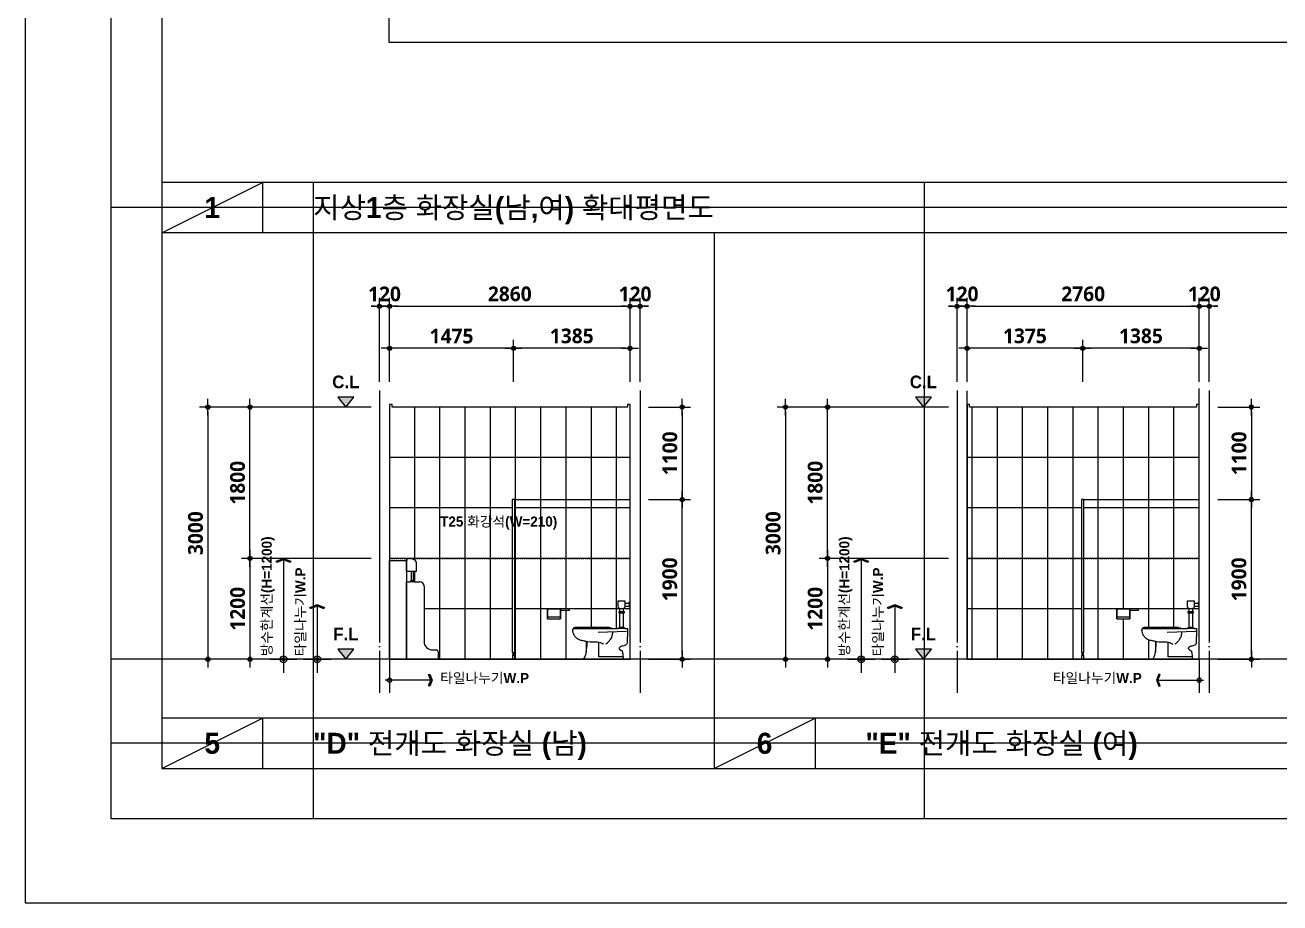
# Model space of a CAD drawing. Header units: millimetres. Extents: x 0 to 336000, y 0 to 30768.
# Drawn here: x 126000 to 140923, y 0 to 10447 of the extents above; entities that cross this region are included whole.
import ezdxf
from ezdxf.enums import TextEntityAlignment as Align

# ---------------------------------------------------------------- set-up
doc = ezdxf.new("R2010")
doc.units = ezdxf.units.MM
doc.header["$LTSCALE"] = 50
doc.linetypes.add('CEN', pattern=[62, 60, -1, 0, -1])
doc.linetypes.add('HID', pattern=[0.5, 0.25, -0.25])
doc.layers.get('Defpoints').update_dxf_attribs({"color": 153})
for name, color, linetype in [('A-ANNO-GRA1', 7, 'Continuous'), ('A-ANNO-LEAD', 4, 'Continuous'), ('A-ANNO-SYMB', 7, 'Continuous'), ('A-ANNO-TEXT1', 7, 'Continuous'), ('A-CEN', 1, 'CEN'), ('A-FLOR-TOIL-ELE2', 4, 'Continuous'), ('A-FLOR-TOIL-TILE', 8, 'Continuous'), ('A-ST-AXIS-DIM', 7, 'Continuous'), ('A-WALL-MASN', 3, 'Continuous'), ('CEN', 1, 'Continuous'), ('DIM', 7, 'Continuous'), ('ELE2', 3, 'Continuous'), ('HID', 7, 'HID')]:
    doc.layers.add(name, color=color, linetype=linetype)
doc.layers.add('G(그리드1)', color=185, linetype='Continuous', plot=False)
doc.layers.add('G(그리드2)', color=235, linetype='Continuous', plot=False)
doc.styles.add('2020음성 1차', font='나눔고딕Bold.ttf')
doc.styles.add('SH_진천_나눔', font='')
doc.styles.get('SH_진천_나눔').set_extended_font_data('NanumGothic', bold=True)
doc.dimstyles.new('SHP 50', dxfattribs={"dimscale": 50, "dimtxt": 3.5, "dimasz": 1, "dimexe": 2, "dimexo": 2, "dimgap": 1, "dimtad": 1, "dimdec": 0, "dimzin": 0, "dimdsep": 46, "dimtxsty": 'SH_진천_나눔', "dimblk": 'DIMDOT', "dimcen": 0.09, "dimclrd": 256, "dimclre": 256, "dimclrt": 3, "dimadec": 0, "dimazin": 1, "dimtfac": 1, "dimtdec": 0, "dimtix": 1, "dimtmove": 2, "dimatfit": 0, "dimldrblk": 'DIMDOT', "dimfxl": 1, "dimtolj": 1, "dimtzin": 0, "dimlwd": -1, "dimlwe": -1, "dimarcsym": 0})

# ---------------------------------------------------------------- blocks, each defined once
blk = doc.blocks.new('DIMDOT')
at = {"color": 0}
blk.add_line((-2, 0), (2, 0), dxfattribs=at)
for radius in [0.5, 0.25]:
    blk.add_circle((0, 0), radius, dxfattribs=at)
blk = doc.blocks.new('*D21590')
at = {"layer": 'A-ST-AXIS-DIM'}
for p, q in [((130214, 6200), (130214, 7200)), ((130334, 6200), (130334, 7200)), ((130164, 7100), (130114, 7100)), ((130334, 7100), (130214, 7100)), ((130384, 7100), (130434, 7100))]:
    blk.add_line(p, q, dxfattribs=at)
at = {"layer": 'Defpoints', "color": 0}
for p in [(130214, 7100), (130214, 6100), (130334, 6100)]:
    blk.add_point(p, dxfattribs=at)
at = {"layer": 'A-ST-AXIS-DIM', "linetype": 'ByBlock', "xscale": 50, "yscale": 50, "zscale": 50}
blk.add_blockref('DIMDOT', (130214, 7100), dxfattribs=at)
at = {"layer": 'A-ST-AXIS-DIM', "linetype": 'ByBlock', "xscale": 50, "yscale": 50, "zscale": 50, "rotation": 180}
blk.add_blockref('DIMDOT', (130334, 7100), dxfattribs=at)
at = {"layer": 'A-ST-AXIS-DIM', "color": 3, "insert": (130274, 7246), "char_height": 175, "attachment_point": 5, "style": 'SH_진천_나눔'}
blk.add_mtext('\\A1;120', dxfattribs=at)
blk = doc.blocks.new('*D21591')
at = {"layer": 'A-ST-AXIS-DIM'}
for p, q in [((130334, 6200), (130334, 7200)), ((133194, 6200), (133194, 7200)), ((130384, 7100), (133144, 7100))]:
    blk.add_line(p, q, dxfattribs=at)
at = {"layer": 'Defpoints', "color": 0}
for p in [(133194, 7100), (130334, 6100), (133194, 6100)]:
    blk.add_point(p, dxfattribs=at)
at = {"layer": 'A-ST-AXIS-DIM', "linetype": 'ByBlock', "xscale": 50, "yscale": 50, "zscale": 50, "rotation": 180}
blk.add_blockref('DIMDOT', (130334, 7100), dxfattribs=at)
at = {"layer": 'A-ST-AXIS-DIM', "linetype": 'ByBlock', "xscale": 50, "yscale": 50, "zscale": 50}
blk.add_blockref('DIMDOT', (133194, 7100), dxfattribs=at)
at = {"layer": 'A-ST-AXIS-DIM', "color": 3, "insert": (131764, 7247), "char_height": 175, "attachment_point": 5, "style": 'SH_진천_나눔'}
blk.add_mtext('\\A1;2860', dxfattribs=at)
blk = doc.blocks.new('*D21592')
at = {"layer": 'A-ST-AXIS-DIM'}
for p, q in [((133194, 6200), (133194, 7200)), ((133314, 6200), (133314, 7200)), ((133144, 7100), (133094, 7100)), ((133194, 7100), (133314, 7100)), ((133364, 7100), (133414, 7100))]:
    blk.add_line(p, q, dxfattribs=at)
at = {"layer": 'Defpoints', "color": 0}
for p in [(133314, 7100), (133194, 6100), (133314, 6100)]:
    blk.add_point(p, dxfattribs=at)
at = {"layer": 'A-ST-AXIS-DIM', "linetype": 'ByBlock', "xscale": 50, "yscale": 50, "zscale": 50}
blk.add_blockref('DIMDOT', (133194, 7100), dxfattribs=at)
at = {"layer": 'A-ST-AXIS-DIM', "linetype": 'ByBlock', "xscale": 50, "yscale": 50, "zscale": 50, "rotation": 180}
blk.add_blockref('DIMDOT', (133314, 7100), dxfattribs=at)
at = {"layer": 'A-ST-AXIS-DIM', "color": 3, "insert": (133254, 7246), "char_height": 175, "attachment_point": 5, "style": 'SH_진천_나눔'}
blk.add_mtext('\\A1;120', dxfattribs=at)
blk = doc.blocks.new('*D21593')
at = {"layer": 'A-ST-AXIS-DIM'}
for p, q in [((130114, 5900), (128074, 5900)), ((128174, 5850), (128174, 2950)), ((130114, 2900), (128074, 2900))]:
    blk.add_line(p, q, dxfattribs=at)
at = {"layer": 'Defpoints', "color": 0}
for p in [(130214, 5900), (128174, 2900), (130214, 2900)]:
    blk.add_point(p, dxfattribs=at)
at = {"layer": 'A-ST-AXIS-DIM', "linetype": 'ByBlock', "xscale": 50, "yscale": 50, "zscale": 50}
for p, rotation in [((128174, 5900), 90), ((128174, 2900), 270)]:
    blk.add_blockref('DIMDOT', p, dxfattribs=dict(at, rotation=rotation))
at = {"layer": 'A-ST-AXIS-DIM', "color": 3, "insert": (128027, 4400), "char_height": 175, "attachment_point": 5, "rotation": 90, "style": 'SH_진천_나눔'}
blk.add_mtext('\\A1;3000', dxfattribs=at)
blk = doc.blocks.new('*D21594')
at = {"layer": 'A-ST-AXIS-DIM'}
for p, q in [((130114, 5900), (128574, 5900)), ((128674, 4150), (128674, 5850)), ((130114, 4100), (128574, 4100))]:
    blk.add_line(p, q, dxfattribs=at)
at = {"layer": 'Defpoints', "color": 0}
for p in [(128674, 5900), (130214, 5900), (130214, 4100)]:
    blk.add_point(p, dxfattribs=at)
at = {"layer": 'A-ST-AXIS-DIM', "linetype": 'ByBlock', "xscale": 50, "yscale": 50, "zscale": 50}
for p, rotation in [((128674, 5900), 90), ((128674, 4100), 270)]:
    blk.add_blockref('DIMDOT', p, dxfattribs=dict(at, rotation=rotation))
at = {"layer": 'A-ST-AXIS-DIM', "color": 3, "insert": (128527, 5000), "char_height": 175, "attachment_point": 5, "rotation": 90, "style": 'SH_진천_나눔'}
blk.add_mtext('\\A1;1800', dxfattribs=at)
blk = doc.blocks.new('*D21595')
at = {"layer": 'A-ST-AXIS-DIM'}
for p, q in [((130114, 4100), (128574, 4100)), ((128674, 4050), (128674, 2950)), ((130114, 2900), (128574, 2900))]:
    blk.add_line(p, q, dxfattribs=at)
at = {"layer": 'Defpoints', "color": 0}
for p in [(130214, 4100), (128674, 2900), (130214, 2900)]:
    blk.add_point(p, dxfattribs=at)
at = {"layer": 'A-ST-AXIS-DIM', "linetype": 'ByBlock', "xscale": 50, "yscale": 50, "zscale": 50}
for p, rotation in [((128674, 4100), 90), ((128674, 2900), 270)]:
    blk.add_blockref('DIMDOT', p, dxfattribs=dict(at, rotation=rotation))
at = {"layer": 'A-ST-AXIS-DIM', "color": 3, "insert": (128528, 3500), "char_height": 175, "attachment_point": 5, "rotation": 90, "style": 'SH_진천_나눔'}
blk.add_mtext('\\A1;1200', dxfattribs=at)
blk = doc.blocks.new('*D21596')
at = {"layer": 'A-ST-AXIS-DIM'}
for p, q in [((133414, 4800), (133914, 4800)), ((133814, 2950), (133814, 4750)), ((133414, 2900), (133914, 2900))]:
    blk.add_line(p, q, dxfattribs=at)
at = {"layer": 'Defpoints', "color": 0}
for p in [(133314, 4800), (133814, 4800), (133314, 2900)]:
    blk.add_point(p, dxfattribs=at)
at = {"layer": 'A-ST-AXIS-DIM', "linetype": 'ByBlock', "xscale": 50, "yscale": 50, "zscale": 50}
for p, rotation in [((133814, 4800), 90), ((133814, 2900), 270)]:
    blk.add_blockref('DIMDOT', p, dxfattribs=dict(at, rotation=rotation))
at = {"layer": 'A-ST-AXIS-DIM', "color": 3, "insert": (133667, 3850), "char_height": 175, "attachment_point": 5, "rotation": 90, "style": 'SH_진천_나눔'}
blk.add_mtext('\\A1;1900', dxfattribs=at)
blk = doc.blocks.new('*D21597')
at = {"layer": 'A-ST-AXIS-DIM'}
for p, q in [((133414, 5900), (133914, 5900)), ((133814, 5850), (133814, 4850)), ((133414, 4800), (133914, 4800))]:
    blk.add_line(p, q, dxfattribs=at)
at = {"layer": 'Defpoints', "color": 0}
for p in [(133314, 5900), (133314, 4800), (133814, 4800)]:
    blk.add_point(p, dxfattribs=at)
at = {"layer": 'A-ST-AXIS-DIM', "linetype": 'ByBlock', "xscale": 50, "yscale": 50, "zscale": 50}
for p, rotation in [((133814, 5900), 90), ((133814, 4800), 270)]:
    blk.add_blockref('DIMDOT', p, dxfattribs=dict(at, rotation=rotation))
at = {"layer": 'A-ST-AXIS-DIM', "color": 3, "insert": (133668, 5350), "char_height": 175, "attachment_point": 5, "rotation": 90, "style": 'SH_진천_나눔'}
blk.add_mtext('\\A1;1100', dxfattribs=at)
blk = doc.blocks.new('*D21598')
at = {"layer": 'A-ST-AXIS-DIM'}
for p, q in [((130334, 6200), (130334, 6700)), ((131759, 6600), (130384, 6600)), ((131809, 6200), (131809, 6700))]:
    blk.add_line(p, q, dxfattribs=at)
at = {"layer": 'Defpoints', "color": 0}
for p in [(130334, 6600), (130334, 6100), (131809, 6100)]:
    blk.add_point(p, dxfattribs=at)
at = {"layer": 'A-ST-AXIS-DIM', "linetype": 'ByBlock', "xscale": 50, "yscale": 50, "zscale": 50, "rotation": 180}
blk.add_blockref('DIMDOT', (130334, 6600), dxfattribs=at)
at = {"layer": 'A-ST-AXIS-DIM', "linetype": 'ByBlock', "xscale": 50, "yscale": 50, "zscale": 50}
blk.add_blockref('DIMDOT', (131809, 6600), dxfattribs=at)
at = {"layer": 'A-ST-AXIS-DIM', "color": 3, "insert": (131071, 6745), "char_height": 175, "attachment_point": 5, "style": 'SH_진천_나눔'}
blk.add_mtext('\\A1;1475', dxfattribs=at)
blk = doc.blocks.new('ARROWX')
blk.add_lwpolyline([(-0.2, -0.5), (-0.293, -0.463), (-0.108, 0), (-0.293, 0.463), (-0.2, 0.5), (0, 0)], close=True)
for points in [[(-0.2, 0.5), (-0.293, 0.463), (0, 0), (-0.108, 0)], [(0, 0), (-0.108, 0), (-0.2, -0.5), (-0.293, -0.463)]]:
    blk.add_solid(points)
blk = doc.blocks.new('Z_DOT')
at = {"layer": 'DIM', "color": 0}
for p, q in [((0, -3), (0, 3)), ((-3, 0), (3, 0))]:
    blk.add_line(p, q, dxfattribs=at)
for radius in [0.75, 0.375]:
    blk.add_circle((0, 0), radius, dxfattribs=at)
blk = doc.blocks.new('*D21599')
at = {"layer": 'A-ST-AXIS-DIM'}
for p, q in [((131809, 6200), (131809, 6700)), ((133144, 6600), (131859, 6600)), ((133194, 6200), (133194, 6700))]:
    blk.add_line(p, q, dxfattribs=at)
at = {"layer": 'Defpoints', "color": 0}
for p in [(131809, 6600), (131809, 6100), (133194, 6100)]:
    blk.add_point(p, dxfattribs=at)
at = {"layer": 'A-ST-AXIS-DIM', "linetype": 'ByBlock', "xscale": 50, "yscale": 50, "zscale": 50, "rotation": 180}
blk.add_blockref('DIMDOT', (131809, 6600), dxfattribs=at)
at = {"layer": 'A-ST-AXIS-DIM', "linetype": 'ByBlock', "xscale": 50, "yscale": 50, "zscale": 50}
blk.add_blockref('DIMDOT', (133194, 6600), dxfattribs=at)
at = {"layer": 'A-ST-AXIS-DIM', "color": 3, "insert": (132501, 6747), "char_height": 175, "attachment_point": 5, "style": 'SH_진천_나눔'}
blk.add_mtext('\\A1;1385', dxfattribs=at)
blk = doc.blocks.new('_CIDOTB')
at = {"color": 0, "linetype": 'ByBlock'}
blk.add_line((2, 0), (-1, 0), dxfattribs=at)
blk.add_circle((0, 0), 0.5, dxfattribs=at)
blk = doc.blocks.new('*D21612')
at = {"layer": 'A-ST-AXIS-DIM'}
for p, q in [((137083, 6200), (137083, 7200)), ((137203, 6200), (137203, 7200)), ((137033, 7100), (136983, 7100)), ((137203, 7100), (137083, 7100)), ((137253, 7100), (137303, 7100))]:
    blk.add_line(p, q, dxfattribs=at)
at = {"layer": 'Defpoints', "color": 0}
for p in [(137083, 7100), (137083, 6100), (137203, 6100)]:
    blk.add_point(p, dxfattribs=at)
at = {"layer": 'A-ST-AXIS-DIM', "linetype": 'ByBlock', "xscale": 50, "yscale": 50, "zscale": 50}
blk.add_blockref('DIMDOT', (137083, 7100), dxfattribs=at)
at = {"layer": 'A-ST-AXIS-DIM', "linetype": 'ByBlock', "xscale": 50, "yscale": 50, "zscale": 50, "rotation": 180}
blk.add_blockref('DIMDOT', (137203, 7100), dxfattribs=at)
at = {"layer": 'A-ST-AXIS-DIM', "color": 3, "insert": (137143, 7246), "char_height": 175, "attachment_point": 5, "style": 'SH_진천_나눔'}
blk.add_mtext('\\A1;120', dxfattribs=at)
blk = doc.blocks.new('*D21613')
at = {"layer": 'A-ST-AXIS-DIM'}
for p, q in [((137203, 6200), (137203, 7200)), ((139963, 6200), (139963, 7200)), ((137253, 7100), (139913, 7100))]:
    blk.add_line(p, q, dxfattribs=at)
at = {"layer": 'Defpoints', "color": 0}
for p in [(139963, 7100), (137203, 6100), (139963, 6100)]:
    blk.add_point(p, dxfattribs=at)
at = {"layer": 'A-ST-AXIS-DIM', "linetype": 'ByBlock', "xscale": 50, "yscale": 50, "zscale": 50, "rotation": 180}
blk.add_blockref('DIMDOT', (137203, 7100), dxfattribs=at)
at = {"layer": 'A-ST-AXIS-DIM', "linetype": 'ByBlock', "xscale": 50, "yscale": 50, "zscale": 50}
blk.add_blockref('DIMDOT', (139963, 7100), dxfattribs=at)
at = {"layer": 'A-ST-AXIS-DIM', "color": 3, "insert": (138583, 7247), "char_height": 175, "attachment_point": 5, "style": 'SH_진천_나눔'}
blk.add_mtext('\\A1;2760', dxfattribs=at)
blk = doc.blocks.new('*D21614')
at = {"layer": 'A-ST-AXIS-DIM'}
for p, q in [((139963, 6200), (139963, 7200)), ((140083, 6200), (140083, 7200)), ((139913, 7100), (139863, 7100)), ((139963, 7100), (140083, 7100)), ((140133, 7100), (140183, 7100))]:
    blk.add_line(p, q, dxfattribs=at)
at = {"layer": 'Defpoints', "color": 0}
for p in [(140083, 7100), (139963, 6100), (140083, 6100)]:
    blk.add_point(p, dxfattribs=at)
at = {"layer": 'A-ST-AXIS-DIM', "linetype": 'ByBlock', "xscale": 50, "yscale": 50, "zscale": 50}
blk.add_blockref('DIMDOT', (139963, 7100), dxfattribs=at)
at = {"layer": 'A-ST-AXIS-DIM', "linetype": 'ByBlock', "xscale": 50, "yscale": 50, "zscale": 50, "rotation": 180}
blk.add_blockref('DIMDOT', (140083, 7100), dxfattribs=at)
at = {"layer": 'A-ST-AXIS-DIM', "color": 3, "insert": (140023, 7246), "char_height": 175, "attachment_point": 5, "style": 'SH_진천_나눔'}
blk.add_mtext('\\A1;120', dxfattribs=at)
blk = doc.blocks.new('*D21615')
at = {"layer": 'A-ST-AXIS-DIM'}
for p, q in [((136983, 5900), (134943, 5900)), ((135043, 5850), (135043, 2950)), ((136983, 2900), (134943, 2900))]:
    blk.add_line(p, q, dxfattribs=at)
at = {"layer": 'Defpoints', "color": 0}
for p in [(137083, 5900), (135043, 2900), (137083, 2900)]:
    blk.add_point(p, dxfattribs=at)
at = {"layer": 'A-ST-AXIS-DIM', "linetype": 'ByBlock', "xscale": 50, "yscale": 50, "zscale": 50}
for p, rotation in [((135043, 5900), 90), ((135043, 2900), 270)]:
    blk.add_blockref('DIMDOT', p, dxfattribs=dict(at, rotation=rotation))
at = {"layer": 'A-ST-AXIS-DIM', "color": 3, "insert": (134896, 4400), "char_height": 175, "attachment_point": 5, "rotation": 90, "style": 'SH_진천_나눔'}
blk.add_mtext('\\A1;3000', dxfattribs=at)
blk = doc.blocks.new('*D21616')
at = {"layer": 'A-ST-AXIS-DIM'}
for p, q in [((136983, 5900), (135443, 5900)), ((135543, 4150), (135543, 5850)), ((136983, 4100), (135443, 4100))]:
    blk.add_line(p, q, dxfattribs=at)
at = {"layer": 'Defpoints', "color": 0}
for p in [(135543, 5900), (137083, 5900), (137083, 4100)]:
    blk.add_point(p, dxfattribs=at)
at = {"layer": 'A-ST-AXIS-DIM', "linetype": 'ByBlock', "xscale": 50, "yscale": 50, "zscale": 50}
for p, rotation in [((135543, 5900), 90), ((135543, 4100), 270)]:
    blk.add_blockref('DIMDOT', p, dxfattribs=dict(at, rotation=rotation))
at = {"layer": 'A-ST-AXIS-DIM', "color": 3, "insert": (135396, 5000), "char_height": 175, "attachment_point": 5, "rotation": 90, "style": 'SH_진천_나눔'}
blk.add_mtext('\\A1;1800', dxfattribs=at)
blk = doc.blocks.new('*D21617')
at = {"layer": 'A-ST-AXIS-DIM'}
for p, q in [((136983, 4100), (135443, 4100)), ((135543, 4050), (135543, 2950)), ((136983, 2900), (135443, 2900))]:
    blk.add_line(p, q, dxfattribs=at)
at = {"layer": 'Defpoints', "color": 0}
for p in [(137083, 4100), (135543, 2900), (137083, 2900)]:
    blk.add_point(p, dxfattribs=at)
at = {"layer": 'A-ST-AXIS-DIM', "linetype": 'ByBlock', "xscale": 50, "yscale": 50, "zscale": 50}
for p, rotation in [((135543, 4100), 90), ((135543, 2900), 270)]:
    blk.add_blockref('DIMDOT', p, dxfattribs=dict(at, rotation=rotation))
at = {"layer": 'A-ST-AXIS-DIM', "color": 3, "insert": (135396, 3500), "char_height": 175, "attachment_point": 5, "rotation": 90, "style": 'SH_진천_나눔'}
blk.add_mtext('\\A1;1200', dxfattribs=at)
blk = doc.blocks.new('*D21618')
at = {"layer": 'A-ST-AXIS-DIM'}
for p, q in [((140183, 4800), (140683, 4800)), ((140583, 2950), (140583, 4750)), ((140183, 2900), (140683, 2900))]:
    blk.add_line(p, q, dxfattribs=at)
at = {"layer": 'Defpoints', "color": 0}
for p in [(140083, 4800), (140583, 4800), (140083, 2900)]:
    blk.add_point(p, dxfattribs=at)
at = {"layer": 'A-ST-AXIS-DIM', "linetype": 'ByBlock', "xscale": 50, "yscale": 50, "zscale": 50}
for p, rotation in [((140583, 4800), 90), ((140583, 2900), 270)]:
    blk.add_blockref('DIMDOT', p, dxfattribs=dict(at, rotation=rotation))
at = {"layer": 'A-ST-AXIS-DIM', "color": 3, "insert": (140436, 3850), "char_height": 175, "attachment_point": 5, "rotation": 90, "style": 'SH_진천_나눔'}
blk.add_mtext('\\A1;1900', dxfattribs=at)
blk = doc.blocks.new('*D21619')
at = {"layer": 'A-ST-AXIS-DIM'}
for p, q in [((140183, 5900), (140683, 5900)), ((140583, 5850), (140583, 4850)), ((140183, 4800), (140683, 4800))]:
    blk.add_line(p, q, dxfattribs=at)
at = {"layer": 'Defpoints', "color": 0}
for p in [(140083, 5900), (140083, 4800), (140583, 4800)]:
    blk.add_point(p, dxfattribs=at)
at = {"layer": 'A-ST-AXIS-DIM', "linetype": 'ByBlock', "xscale": 50, "yscale": 50, "zscale": 50}
for p, rotation in [((140583, 5900), 90), ((140583, 4800), 270)]:
    blk.add_blockref('DIMDOT', p, dxfattribs=dict(at, rotation=rotation))
at = {"layer": 'A-ST-AXIS-DIM', "color": 3, "insert": (140437, 5350), "char_height": 175, "attachment_point": 5, "rotation": 90, "style": 'SH_진천_나눔'}
blk.add_mtext('\\A1;1100', dxfattribs=at)
blk = doc.blocks.new('*D21620')
at = {"layer": 'A-ST-AXIS-DIM'}
for p, q in [((137203, 6200), (137203, 6700)), ((138528, 6600), (137253, 6600)), ((138578, 6200), (138578, 6700))]:
    blk.add_line(p, q, dxfattribs=at)
at = {"layer": 'Defpoints', "color": 0}
for p in [(137203, 6600), (137203, 6100), (138578, 6100)]:
    blk.add_point(p, dxfattribs=at)
at = {"layer": 'A-ST-AXIS-DIM', "linetype": 'ByBlock', "xscale": 50, "yscale": 50, "zscale": 50, "rotation": 180}
blk.add_blockref('DIMDOT', (137203, 6600), dxfattribs=at)
at = {"layer": 'A-ST-AXIS-DIM', "linetype": 'ByBlock', "xscale": 50, "yscale": 50, "zscale": 50}
blk.add_blockref('DIMDOT', (138578, 6600), dxfattribs=at)
at = {"layer": 'A-ST-AXIS-DIM', "color": 3, "insert": (137890, 6747), "char_height": 175, "attachment_point": 5, "style": 'SH_진천_나눔'}
blk.add_mtext('\\A1;1375', dxfattribs=at)
blk = doc.blocks.new('*D21621')
at = {"layer": 'A-ST-AXIS-DIM'}
for p, q in [((138578, 6200), (138578, 6700)), ((139913, 6600), (138628, 6600)), ((139963, 6200), (139963, 6700))]:
    blk.add_line(p, q, dxfattribs=at)
at = {"layer": 'Defpoints', "color": 0}
for p in [(138578, 6600), (138578, 6100), (139963, 6100)]:
    blk.add_point(p, dxfattribs=at)
at = {"layer": 'A-ST-AXIS-DIM', "linetype": 'ByBlock', "xscale": 50, "yscale": 50, "zscale": 50, "rotation": 180}
blk.add_blockref('DIMDOT', (138578, 6600), dxfattribs=at)
at = {"layer": 'A-ST-AXIS-DIM', "linetype": 'ByBlock', "xscale": 50, "yscale": 50, "zscale": 50}
blk.add_blockref('DIMDOT', (139963, 6600), dxfattribs=at)
at = {"layer": 'A-ST-AXIS-DIM', "color": 3, "insert": (139270, 6747), "char_height": 175, "attachment_point": 5, "style": 'SH_진천_나눔'}
blk.add_mtext('\\A1;1385', dxfattribs=at)

msp = doc.modelspace()

# ---------------------------------------------------------------- hatches: boundary and pattern name
at = {"layer": 'A-ANNO-SYMB', "transparency": 33554687}
h = msp.add_hatch(color=256, dxfattribs=at)
h.dxf.hatch_style = 1
h.paths.add_polyline_path([(129909.3, 6020.5), (129718.4, 6020.5), (129813.9, 5900)])
h = msp.add_hatch(color=256, dxfattribs=at)
h.dxf.hatch_style = 1
h.paths.add_polyline_path([(136778.1, 6020.5), (136587.1, 6020.5), (136682.6, 5900)])
h = msp.add_hatch(color=256, dxfattribs=at)
h.dxf.hatch_style = 1
h.paths.add_polyline_path([(129909.3, 3020.5), (129718.4, 3020.5), (129813.9, 2900)])
h = msp.add_hatch(color=256, dxfattribs=at)
h.dxf.hatch_style = 1
h.paths.add_polyline_path([(136778.1, 3020.5), (136587.1, 3020.5), (136682.6, 2900)])

# ---------------------------------------------------------------- linework, layer by layer
at = {"layer": 'A-ANNO-GRA1'}
for p, q in [((161900, 8575), (127625.2, 8575)), ((128825.2, 8575), (128825.2, 7975)), ((161900, 7975), (127625.2, 7975)), ((134193.9, 7975), (134193.9, 1600)), ((161900, 2200), (127625.2, 2200)), ((128825.2, 2200), (128825.2, 1600)), ((135393.9, 2200), (135393.9, 1600))]:
    msp.add_line(p, q, dxfattribs=at)
msp.add_lwpolyline([(127625.2, 27100), (127625.2, 1600), (161900, 1600), (161900, 27100)], close=True, dxfattribs=at)
at = {"layer": 'A-ANNO-LEAD'}
msp.add_lwpolyline([(130397.3, 4108, 0, 40, 0), (130464.1, 4207.7, 0, 0, 0), (130686, 4538.7, 0, 0, 0), (130936, 4538.7, 0, 0, 0)], format="xyseb", dxfattribs=at)
at = {"layer": 'A-ANNO-SYMB'}
for p, q in [((129073.9, 4081.4), (129073.9, 3001.4)), ((135942.6, 4081.4), (135942.6, 3001.4)), ((129473.9, 3525.4), (129473.9, 3062)), ((136342.6, 3525.4), (136342.6, 3062)), ((130820, 2650), (130433.9, 2650)), ((139476.5, 2650), (139862.6, 2650))]:
    msp.add_line(p, q, dxfattribs=at)
at = {"layer": 'A-ANNO-SYMB', "transparency": 33554687}
for points in [[(129909.3, 6020.5), (129718.4, 6020.5), (129813.9, 5900)], [(136778.1, 6020.5), (136587.1, 6020.5), (136682.6, 5900)], [(129909.3, 3020.5), (129718.4, 3020.5), (129813.9, 2900)], [(136778.1, 3020.5), (136587.1, 3020.5), (136682.6, 2900)]]:
    msp.add_lwpolyline(points, close=True, dxfattribs=at)
at = {"layer": 'A-CEN'}
for p, q in [((130213.9, 6100), (130213.9, 2500)), ((133313.9, 6100), (133313.9, 2500)), ((137082.6, 6100), (137082.6, 2500)), ((140082.6, 6100), (140082.6, 2500))]:
    msp.add_line(p, q, dxfattribs=at)
at = {"layer": 'A-FLOR-TOIL-ELE2'}
for p, q in [((130594.1, 4100), (130533.9, 4100)), ((130533.9, 3950), (130533.9, 4100)), ((130654.3, 3950), (130654.3, 4054.6)), ((130533.9, 3950), (130654.3, 3950)), ((130593.9, 3835), (130593.9, 3950)), ((130613.9, 3950), (130613.9, 3835)), ((130533.9, 2900), (130533.9, 3820)), ((130533.9, 3820), (130578.9, 3820)), ((130533.9, 2900), (130533.9, 3820)), ((130578.9, 3820), (130583.9, 3830)), ((130628.9, 3820), (130578.9, 3820)), ((130583.9, 3830), (130588.9, 3830)), ((130623.9, 3830), (130583.9, 3830)), ((130588.9, 3835), (130593.9, 3835)), ((130588.9, 3830), (130588.9, 3835)), ((130588.9, 3835), (130618.9, 3835)), ((130613.9, 3835), (130618.9, 3835)), ((130618.9, 3835), (130618.9, 3830)), ((130618.9, 3830), (130623.9, 3830)), ((130623.9, 3830), (130628.9, 3820)), ((130628.9, 3820), (130693.9, 3820)), ((130743.9, 3770), (130743.9, 3110)), ((132212.9, 3499.1), (132368.9, 3499.1)), ((132212.9, 3499.1), (132212.9, 3379.1)), ((132212.9, 3379.1), (132212.9, 3499.1)), ((132468.9, 3499.1), (132368.9, 3499.1)), ((132368.9, 3499.1), (132368.9, 3379.1)), ((132368.9, 3379.1), (132368.9, 3499.1)), ((132468.9, 3479.1), (132368.9, 3479.1)), ((132468.9, 3499.1), (132468.9, 3479.1)), ((133113.9, 3499.1), (133073.9, 3499.1)), ((133073.9, 3469.1), (133113.9, 3469.1)), ((133113.9, 3449.1), (133073.9, 3449.1)), ((133133.9, 3569.1), (133133.9, 3529.1)), ((133183.9, 3569.1), (133183.9, 3529.1)), ((138981.6, 3499.1), (139137.6, 3499.1)), ((138981.6, 3499.1), (138981.6, 3379.1)), ((138981.6, 3379.1), (138981.6, 3499.1)), ((139237.6, 3499.1), (139137.6, 3499.1)), ((139137.6, 3499.1), (139137.6, 3379.1)), ((139137.6, 3379.1), (139137.6, 3499.1)), ((139237.6, 3479.1), (139137.6, 3479.1)), ((139237.6, 3499.1), (139237.6, 3479.1)), ((139882.6, 3499.1), (139842.6, 3499.1)), ((139842.6, 3469.1), (139882.6, 3469.1)), ((139882.6, 3449.1), (139842.6, 3449.1)), ((139902.6, 3569.1), (139902.6, 3529.1)), ((139952.6, 3569.1), (139952.6, 3529.1)), ((132212.9, 3404.1), (132368.9, 3404.1)), ((132212.9, 3399.1), (132212.9, 3379.1)), ((132212.9, 3379.1), (132368.9, 3379.1)), ((138981.6, 3404.1), (139137.6, 3404.1)), ((138981.6, 3399.1), (138981.6, 3379.1)), ((138981.6, 3379.1), (139137.6, 3379.1)), ((133153.9, 3229.1), (132813.9, 3219.1)), ((133123.9, 3274.1), (133063.9, 3274.1)), ((133113.9, 3279.1), (133073.9, 3279.1)), ((139922.6, 3229.1), (139582.6, 3219.1)), ((139892.6, 3274.1), (139832.6, 3274.1)), ((139882.6, 3279.1), (139842.6, 3279.1)), ((130843.9, 3010), (130893.9, 3010)), ((130913.9, 2990), (130913.9, 2900)), ((132673.9, 3109.8), (132673.9, 2984.1)), ((132823.9, 2929.1), (132823.9, 3099.1)), ((139442.6, 3109.8), (139442.6, 2984.1)), ((139592.6, 2929.1), (139592.6, 3099.1)), ((130913.9, 2900), (130533.9, 2900)), ((133108.9, 2929.1), (132823.9, 2929.1)), ((139877.6, 2929.1), (139592.6, 2929.1))]:
    msp.add_line(p, q, dxfattribs=at)
for points in [[(131793.9, 2979.1), (131823.9, 2979.1), (131823.9, 4799.1), (131793.9, 4799.1)], [(138562.6, 2979.1), (138592.6, 2979.1), (138592.6, 4799.1), (138562.6, 4799.1)], [(130533.9, 2900), (130333.9, 2900), (130333.9, 4076), (130533.9, 4076)], [(131813.9, 2949.1), (131803.9, 2949.1), (131803.9, 2979.1), (131813.9, 2979.1)], [(138582.6, 2949.1), (138572.6, 2949.1), (138572.6, 2979.1), (138582.6, 2979.1)]]:
    msp.add_lwpolyline(points, close=True, dxfattribs=at)
for points in [[(133108.9, 2899.1), (132658.9, 2899.1, -0.5766821), (132650.4, 2913.8, 0.0999378), (132673.9, 2984.1), (132683.9, 3069.1, 0.0164649), (132684.2, 3078.8, 0.0154745), (132683.9, 3089.1, 0.0650559), (132682.8, 3094.6, 0.0347128), (132678.9, 3104.1, 0.1313089), (132673.9, 3109.7, 0.0884774), (132663.9, 3114.1, -0.0055303), (132621.1, 3121.4, -0.0191673), (132608.9, 3124.1, -0.0518299), (132592.7, 3130.2, -0.032539), (132568.9, 3144.1, -0.0479468), (132547, 3162.2, -0.0636254), (132533.9, 3179.1, -0.0315973), (132524.4, 3197.8, -0.0383776), (132518.9, 3214.1, -0.0135161), (132515.8, 3227.7, -0.0163211), (132513.9, 3239.1, -0.0330412), (132513.3, 3247.6, -0.0426563), (132513.9, 3254.1, -0.1549414), (132517.7, 3261.6, -0.1989124), (132523.9, 3264.1), (132778.9, 3264.1), (133053.9, 3264.1), (133058.9, 3274.1), (133063.9, 3274.1), (133063.9, 3279.1), (133073.9, 3279.1), (133073.9, 3449.1), (133063.9, 3449.1), (133063.9, 3469.1), (133073.9, 3469.1), (133073.9, 3499.1), (133053.9, 3519.1), (133053.9, 3594.1), (133133.9, 3594.1), (133133.9, 3569.1), (133183.9, 3569.1), (133183.9, 3579.1), (133193.9, 3584.1)], [(139877.6, 2899.1), (139427.6, 2899.1, -0.5766821), (139419.1, 2913.8, 0.0999378), (139442.6, 2984.1), (139452.6, 3069.1, 0.0164649), (139452.9, 3078.8, 0.0154745), (139452.6, 3089.1, 0.0650559), (139451.5, 3094.6, 0.0347128), (139447.6, 3104.1, 0.1313089), (139442.7, 3109.7, 0.0884774), (139432.6, 3114.1, -0.0055303), (139389.8, 3121.4, -0.0191673), (139377.6, 3124.1, -0.0518299), (139361.4, 3130.2, -0.032539), (139337.6, 3144.1, -0.0479468), (139315.7, 3162.2, -0.0636254), (139302.6, 3179.1, -0.0315973), (139293.1, 3197.8, -0.0383776), (139287.6, 3214.1, -0.0135161), (139284.5, 3227.7, -0.0163211), (139282.6, 3239.1, -0.0330412), (139282, 3247.6, -0.0426563), (139282.6, 3254.1, -0.1549414), (139286.4, 3261.6, -0.1989124), (139292.6, 3264.1), (139547.6, 3264.1), (139822.6, 3264.1), (139827.6, 3274.1), (139832.6, 3274.1), (139832.6, 3279.1), (139842.6, 3279.1), (139842.6, 3449.1), (139832.6, 3449.1), (139832.6, 3469.1), (139842.6, 3469.1), (139842.6, 3499.1), (139822.6, 3519.1), (139822.6, 3594.1), (139902.6, 3594.1), (139902.6, 3569.1), (139952.6, 3569.1), (139952.6, 3579.1), (139962.6, 3584.1)], [(133193.9, 3514.1), (133183.9, 3524.1), (133183.9, 3529.1), (133133.9, 3529.1), (133133.9, 3519.1), (133113.9, 3499.1), (133113.9, 3469.1), (133123.9, 3469.1), (133123.9, 3449.1), (133113.9, 3449.1), (133113.9, 3279.1), (133123.9, 3279.1), (133123.9, 3274.1), (133128.9, 3274.1), (133133.9, 3264.1), (133163.9, 3264.1), (133163.9, 3204.1), (133163.9, 3174.1, -0.4142136), (133161.4, 3171.6, 0.4142136), (133158.9, 3169.1), (133158.9, 3134.1), (133158.9, 3099.1, -0.0954146), (133156.1, 3084.9, -0.1061955), (133148.9, 3074.1, -0.0760075), (133141.4, 3068.9, -0.0280162), (133118.9, 3059.1, -0.0760763), (133092.7, 3053.8, 0.1407596), (133078.9, 3049.1, 0.0445652), (133074, 3045.1, 0.0360624), (133068.9, 3039.1, 0.04442), (133064.9, 3032.8, 0.0885716), (133063.9, 3029.1, 0.1444756), (133064.9, 3023.7, 0.1305202), (133068.9, 3019.1), (133083.9, 3009.1), (133098.9, 2999.1, -0.1667819), (133100.4, 2997.2, -0.0297034), (133103.9, 2984.1, -0.0152699), (133105.1, 2976.9, -0.0039741), (133108.9, 2949.1, -0.0315106), (133111.8, 2902.1, -0.4142136), (133108.9, 2899.1)], [(139962.6, 3514.1), (139952.6, 3524.1), (139952.6, 3529.1), (139902.6, 3529.1), (139902.6, 3519.1), (139882.6, 3499.1), (139882.6, 3469.1), (139892.6, 3469.1), (139892.6, 3449.1), (139882.6, 3449.1), (139882.6, 3279.1), (139892.6, 3279.1), (139892.6, 3274.1), (139897.6, 3274.1), (139902.6, 3264.1), (139932.6, 3264.1), (139932.6, 3204.1), (139932.6, 3174.1, -0.4142136), (139930.1, 3171.6, 0.4142136), (139927.6, 3169.1), (139927.6, 3134.1), (139927.6, 3099.1, -0.0954146), (139924.9, 3084.9, -0.1061955), (139917.6, 3074.1, -0.0760075), (139910.2, 3068.9, -0.0280162), (139887.6, 3059.1, -0.0760763), (139861.4, 3053.8, 0.1407596), (139847.6, 3049.1, 0.0445652), (139842.7, 3045.1, 0.0360624), (139837.6, 3039.1, 0.04442), (139833.7, 3032.8, 0.0885716), (139832.6, 3029.1, 0.1444756), (139833.6, 3023.7, 0.1305202), (139837.6, 3019.1), (139852.6, 3009.1), (139867.6, 2999.1, -0.1667819), (139869.1, 2997.2, -0.0297034), (139872.6, 2984.1, -0.0152699), (139873.8, 2976.9, -0.0039741), (139877.6, 2949.1, -0.0315106), (139880.6, 2902.1, -0.4142136), (139877.6, 2899.1)], [(132983.9, 3224.1, 0.0105575), (132984.1, 3214.3, 0.020332), (132983.9, 3209.1, 0.0151462), (132981.4, 3187.4, 0.0245814), (132978.9, 3174.1, 0.0559194), (132972.8, 3157.6, 0.0359211), (132958.9, 3134.1, 0.0278972), (132946, 3117.6, 0.0181769), (132923.9, 3094.1, 0.0339544), (132917.6, 3088.8, 0.0166436), (132903.9, 3079.1)], [(139752.6, 3224.1, 0.0105575), (139752.8, 3214.3, 0.020332), (139752.6, 3209.1, 0.0151462), (139750.1, 3187.4, 0.0245814), (139747.6, 3174.1, 0.0559194), (139741.5, 3157.6, 0.0359211), (139727.6, 3134.1, 0.0278972), (139714.7, 3117.6, 0.0181769), (139692.6, 3094.1, 0.0339544), (139686.3, 3088.8, 0.0166436), (139672.6, 3079.1)], [(132663.9, 3114.1, 0.0497367), (132775.4, 3107.6, -0.0871938), (132838.9, 3099.1, -0.0184175), (132850.5, 3095, -0.015676), (132863.9, 3089.1, -0.0362152), (132869.6, 3085.9, -0.0207883), (132878.9, 3079.1)], [(139432.6, 3114.1, 0.0497367), (139544.1, 3107.6, -0.0871938), (139607.6, 3099.1, -0.0184175), (139619.3, 3095, -0.015676), (139632.6, 3089.1, -0.0362152), (139638.3, 3085.9, -0.0207883), (139647.6, 3079.1)]]:
    msp.add_lwpolyline(points, format="xyb", dxfattribs=at)
for points in [[(132973.9, 3269.1), (132738.9, 3269.1), (132518.9, 3269.1, 0.6681786), (132518.6, 3269.7, 0.0416159), (132523.9, 3274.1, 0.145358), (132542, 3280.4, 0.0123166), (132763.9, 3284.1, 0.0048499), (132932.5, 3281.2, 0.0495317), (132948.9, 3279.1, 0.0388998), (132974.3, 3271.2, 0.8257928)], [(139742.6, 3269.1), (139507.6, 3269.1), (139287.6, 3269.1, 0.6681786), (139287.4, 3269.7, 0.0416159), (139292.6, 3274.1, 0.145358), (139310.7, 3280.4, 0.0123166), (139532.6, 3284.1, 0.0048499), (139701.2, 3281.2, 0.0495317), (139717.6, 3279.1, 0.0388998), (139743, 3271.2, 0.8257928)], [(131808.9, 2899.1), (131798.9, 2899.1), (131798.9, 2944.1, -0.4142136), (131803.9, 2949.1), (131813.9, 2949.1, -0.4142136), (131818.9, 2944.1), (131818.9, 2899.1)], [(138577.6, 2899.1), (138567.6, 2899.1), (138567.6, 2944.1, -0.4142136), (138572.6, 2949.1), (138582.6, 2949.1, -0.4142136), (138587.6, 2944.1), (138587.6, 2899.1)]]:
    msp.add_lwpolyline(points, format="xyb", close=True, dxfattribs=at)
for points in [[(133133.9, 3264.1), (133053.9, 3264.1)], [(139902.6, 3264.1), (139822.6, 3264.1)]]:
    msp.add_lwpolyline(points, dxfattribs=at)
for centre, radius, start, end in [((130560.4, 3992.7), 112.5, 33.3723, 72.56122), ((130693.9, 3770), 50, 0, 90), ((130843.9, 3110), 100, 180, 270), ((130893.9, 2990), 20, 0, 90)]:
    msp.add_arc(centre, radius, start, end, dxfattribs=at)
at = {"layer": 'A-FLOR-TOIL-TILE'}
for p, q in [((139962.6, 2900), (139962.6, 6122.2)), ((137202.6, 2900), (137202.6, 6092.3)), ((130633.9, 4077.8), (130633.9, 5900)), ((130933.9, 2900), (130933.9, 5900)), ((131233.9, 2900), (131233.9, 5900)), ((131533.9, 2900), (131533.9, 5900)), ((131833.9, 2900), (131833.9, 5900)), ((132133.9, 2900), (132133.9, 5900)), ((132433.9, 3499.1), (132433.9, 5900)), ((132733.9, 3283), (132733.9, 5900)), ((133033.9, 3264.1), (133033.9, 5900)), ((137262.6, 2900), (137262.6, 5900)), ((137562.6, 2900), (137562.6, 5900)), ((137862.6, 2900), (137862.6, 5900)), ((138162.6, 2900), (138162.6, 5900)), ((138462.6, 2900), (138462.6, 5900)), ((138762.6, 2900), (138762.6, 5900)), ((139062.6, 3499.1), (139062.6, 5900)), ((139362.6, 3279.1), (139362.6, 5900)), ((139662.6, 3281.6), (139662.6, 5900)), ((133193.9, 5300), (130333.9, 5300)), ((139962.6, 5300), (137202.6, 5300)), ((131793.9, 4700), (130333.9, 4700)), ((133193.9, 4700), (131823.9, 4700)), ((138562.6, 4700), (137202.6, 4700)), ((139962.6, 4700), (138592.6, 4700)), ((133193.9, 4100), (130333.9, 4100)), ((139962.6, 4100), (137202.6, 4100)), ((130633.9, 3820), (130633.9, 3950)), ((131793.9, 3500), (130743.9, 3500)), ((133073, 3500), (131823.9, 3500)), ((132433.9, 2900), (132433.9, 3479.1)), ((133193.9, 3500), (133114.7, 3500)), ((138562.6, 3500), (137202.6, 3500)), ((139962.6, 3500), (138592.6, 3500)), ((139062.6, 2900), (139062.6, 3379.1)), ((139362.6, 2900), (139362.6, 3129.9))]:
    msp.add_line(p, q, dxfattribs=at)
at = {"layer": 'A-WALL-MASN'}
msp.add_lwpolyline([(130543.9, 4100), (130333.9, 4100), (130333.9, 4076), (130543.9, 4076)], close=True, dxfattribs=at)
at = {"layer": 'CEN'}
for p, q in [((130333.9, 2900), (130333.9, 2500)), ((139962.6, 2900), (139962.6, 2500))]:
    msp.add_line(p, q, dxfattribs=at)
at = {"layer": 'Defpoints'}
for points in [[(168000, 0), (168000, 29700), (126000, 29700), (126000, 0)], [(127025.2, 28700), (162500, 28700), (162500, 1000), (127025.2, 1000)]]:
    msp.add_lwpolyline(points, close=True, dxfattribs=at)
at = {"layer": 'ELE2'}
for points in [[(133193.9, 5900), (133193.9, 5930), (133163.9, 5930), (133163.9, 5900), (130363.9, 5900), (130363.9, 5930), (130333.9, 5930), (130333.9, 5900), (130333.9, 2900), (133193.9, 2900)], [(139962.6, 5900), (139962.6, 5930), (139932.6, 5930), (139932.6, 5900), (137232.6, 5900), (137232.6, 5930), (137202.6, 5930), (137202.6, 5900), (137202.6, 2900), (139962.6, 2900)]]:
    msp.add_lwpolyline(points, close=True, dxfattribs=at)
at = {"layer": 'G(그리드1)'}
msp.add_line((162500, 2900), (127025.2, 2900), dxfattribs=at)
msp.add_lwpolyline([(130328.2, 25437.5), (151728.2, 25437.5), (151728.2, 10237.5), (130328.2, 10237.5)], close=True, dxfattribs=at)
at = {"layer": 'G(그리드2)'}
for p, q in [((127625.2, 7975), (128825.2, 8575)), ((129425.2, 8575), (129425.2, 1000)), ((136693.9, 8575), (136693.9, 1000)), ((162500, 8275), (127025.2, 8275)), ((127625.2, 1600), (128825.2, 2200)), ((134193.9, 1600), (135393.9, 2200)), ((162500, 1900), (127025.2, 1900))]:
    msp.add_line(p, q, dxfattribs=at)
at = {"layer": 'HID', "ltscale": 1000}
for p, q in [((131823.9, 4799.1), (133193.9, 4799.1)), ((138592.6, 4799.1), (139962.6, 4799.1))]:
    msp.add_line(p, q, dxfattribs=at)
at = {"layer": 'HID'}
for p, q in [((130333.9, 4100), (133193.9, 4100)), ((137202.6, 4100), (139962.6, 4100))]:
    msp.add_line(p, q, dxfattribs=at)

# ---------------------------------------------------------------- block references
at = {"layer": 'A-ANNO-SYMB'}
for name, p, xscale, yscale, zscale, rotation in [('ARROWX', (129073.9, 4100), 172.7999999999884, 172.7999999999884, 172.7999999999884, 90), ('ARROWX', (135942.6, 4100), 172.7999999999884, 172.7999999999884, 172.7999999999884, 90), ('ARROWX', (129473.9, 3551.2), 172.7999999999884, 172.7999999999884, 172.7999999999884, 90), ('ARROWX', (136342.6, 3551.2), 172.7999999999884, 172.7999999999884, 172.7999999999884, 90), ('Z_DOT', (129073.9, 2900), 54, 54, 54, 270), ('Z_DOT', (129473.9, 2900), 54, 54, 54, 270), ('Z_DOT', (135942.6, 2900), 54, 54, 54, 270), ('Z_DOT', (136342.6, 2900), 54, 54, 54, 270)]:
    msp.add_blockref(name, p, dxfattribs=dict(at, xscale=xscale, yscale=yscale, zscale=zscale, rotation=rotation))
for name, p, xscale, yscale, zscale in [('ARROWX', (130841.5, 2650), 144, 144, 144), ('ARROWX', (139454.9, 2650), -144, 144, 144), ('_CIDOTB', (130333.9, 2650), 50, 50, 50), ('_CIDOTB', (139962.6, 2650), -50, 50, 50)]:
    msp.add_blockref(name, p, dxfattribs=dict(at, xscale=xscale, yscale=yscale, zscale=zscale))

# ---------------------------------------------------------------- texts
at = {"layer": 'A-ANNO-TEXT1', "style": '2020음성 1차'}
for s, height, p in [('1', 250, (128225.2, 8275)), ('C.L', 150, (129813.9, 6200.5)), ('C.L', 150, (136682.6, 6200.5)), ('F.L', 150, (129813.9, 3200.5)), ('F.L', 150, (136682.6, 3200.5)), ('5', 250, (128225.2, 1900)), ('6', 250, (134793.9, 1900))]:
    msp.add_text(s, height=height, dxfattribs=at).set_placement(p, align=Align.MIDDLE_CENTER)
for s, height, p in [('지상1층 화장실(남,여) 확대평면도 ', 250, (129425.2, 8275)), ('T25 화강석(W=210)', 120, (130936, 4538.7)), ('타일나누기W.P', 120, (130936.8, 2676.4)), ('타일나누기W.P', 120, (138223.3, 2676.4)), ('"D" 전개도 화장실 (남)', 250, (129425.2, 1900)), ('"E" 전개도 화장실 (여)', 250, (135993.9, 1900))]:
    msp.add_text(s, height=height, dxfattribs=at).set_placement(p, align=Align.MIDDLE_LEFT)
for s, p in [('방수한계선(H=1200)', (128933.7, 2934.9)), ('방수한계선(H=1200)', (135802.4, 2934.9)), ('타일나누기W.P', (129333.7, 2934.9)), ('타일나누기W.P', (136202.4, 2934.9))]:
    msp.add_text(s, height=120, rotation=90, dxfattribs=at).set_placement(p)

# ---------------------------------------------------------------- dimensions: what is measured, and where the dimension line sits
at = {"layer": 'A-ST-AXIS-DIM'}
for base, p1, p2, picture, middle in [((130213.9, 7100), (130333.9, 6100), (130213.9, 6100), '*D21590', (130273.9, 7246.2)), ((137082.6, 7100), (137202.6, 6100), (137082.6, 6100), '*D21612', (137142.6, 7246.2)), ((130333.9, 6600), (131808.9, 6100), (130333.9, 6100), '*D21598', (131071.4, 6745.5)), ((137202.6, 6600), (138577.6, 6100), (137202.6, 6100), '*D21620', (137890.1, 6746.6))]:
    dim = msp.add_linear_dim(base=base, p1=p1, p2=p2, dimstyle='SHP 50', override={"dimtxsty": 'SH_진천_나눔', "dimldrblk": 'DIMDOT'}, dxfattribs=at)
    dim.commit()
    dim.dimension.update_dxf_attribs({"geometry": picture, "text_midpoint": middle})
for base, p1, p2, angle, picture, middle in [((133193.9, 7100), (130333.9, 6100), (133193.9, 6100), 180, '*D21591', (131763.9, 7246.6)), ((133313.9, 7100), (133193.9, 6100), (133313.9, 6100), 180, '*D21592', (133253.9, 7246.2)), ((139962.6, 7100), (137202.6, 6100), (139962.6, 6100), 180, '*D21613', (138582.6, 7246.6)), ((140082.6, 7100), (139962.6, 6100), (140082.6, 6100), 180, '*D21614', (140022.6, 7246.2)), ((131808.9, 6600), (133193.9, 6100), (131808.9, 6100), 0, '*D21599', (132501.4, 6746.6)), ((138577.6, 6600), (139962.6, 6100), (138577.6, 6100), 0, '*D21621', (139270.1, 6746.6)), ((128173.9, 2900), (130213.9, 5900), (130213.9, 2900), 270, '*D21593', (128027.3, 4400)), ((128673.9, 5900), (130213.9, 4100), (130213.9, 5900), 90, '*D21594', (128527.3, 5000)), ((133813.9, 4800), (133313.9, 5900), (133313.9, 4800), 270, '*D21597', (133667.9, 5350)), ((135042.6, 2900), (137082.6, 5900), (137082.6, 2900), 270, '*D21615', (134896, 4400)), ((135542.6, 5900), (137082.6, 4100), (137082.6, 5900), 90, '*D21616', (135396, 5000)), ((140582.6, 4800), (140082.6, 5900), (140082.6, 4800), 270, '*D21619', (140436.6, 5350)), ((133813.9, 4800), (133313.9, 2900), (133313.9, 4800), 90, '*D21596', (133667.3, 3850)), ((140582.6, 4800), (140082.6, 2900), (140082.6, 4800), 90, '*D21618', (140436, 3850)), ((128673.9, 2900), (130213.9, 4100), (130213.9, 2900), 270, '*D21595', (128527.7, 3500)), ((135542.6, 2900), (137082.6, 4100), (137082.6, 2900), 270, '*D21617', (135396.4, 3500))]:
    dim = msp.add_linear_dim(base=base, p1=p1, p2=p2, angle=angle, dimstyle='SHP 50', override={"dimtxsty": 'SH_진천_나눔', "dimldrblk": 'DIMDOT'}, dxfattribs=at)
    dim.commit()
    dim.dimension.update_dxf_attribs({"geometry": picture, "text_midpoint": middle})

doc.saveas('drawing.dxf')
